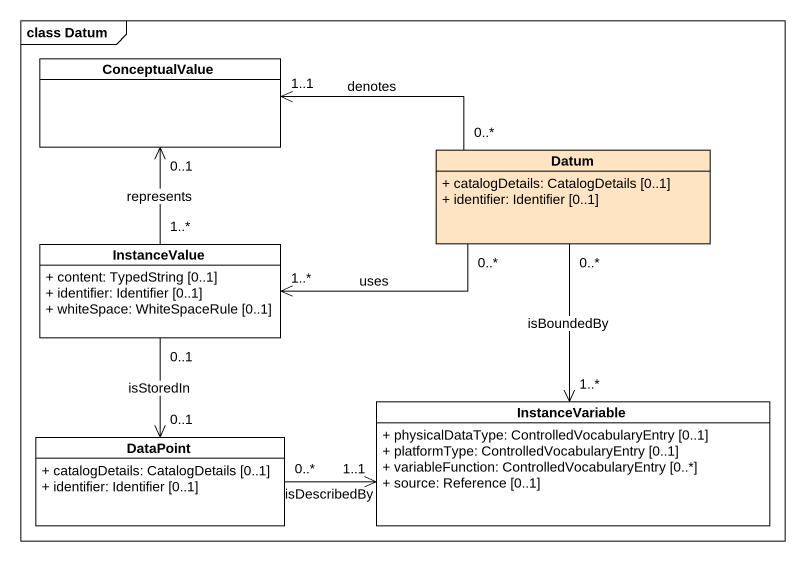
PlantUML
@startuml
mainframe class Datum
hide circle
hide empty members
skinparam classAttributeIconSize 0
class ConceptualValue
class Datum #FFE4C4 {
  + catalogDetails: CatalogDetails [0..1]
  + identifier: Identifier [0..1]
}
class InstanceValue {
  + content: TypedString [0..1]
  + identifier: Identifier [0..1]
  + whiteSpace: WhiteSpaceRule [0..1]
}
class InstanceVariable {
  + physicalDataType: ControlledVocabularyEntry [0..1]
  + platformType: ControlledVocabularyEntry [0..1]
  + variableFunction: ControlledVocabularyEntry [0..*]
  + source: Reference [0..1]
}
class DataPoint {
  + catalogDetails: CatalogDetails [0..1]
  + identifier: Identifier [0..1]
}
Datum "0..*" -left-> "1..1" ConceptualValue : denotes
Datum "0..*" -left-> "1..*" InstanceValue : uses
Datum "0..*" --> "1..*" InstanceVariable : isBoundedBy
InstanceValue "1..*" -up-> "0..1" ConceptualValue : represents
InstanceValue "0..1" --> "0..1" DataPoint : isStoredIn
DataPoint "0..*" -right-> "1..1" InstanceVariable : isDescribedBy
@enduml
